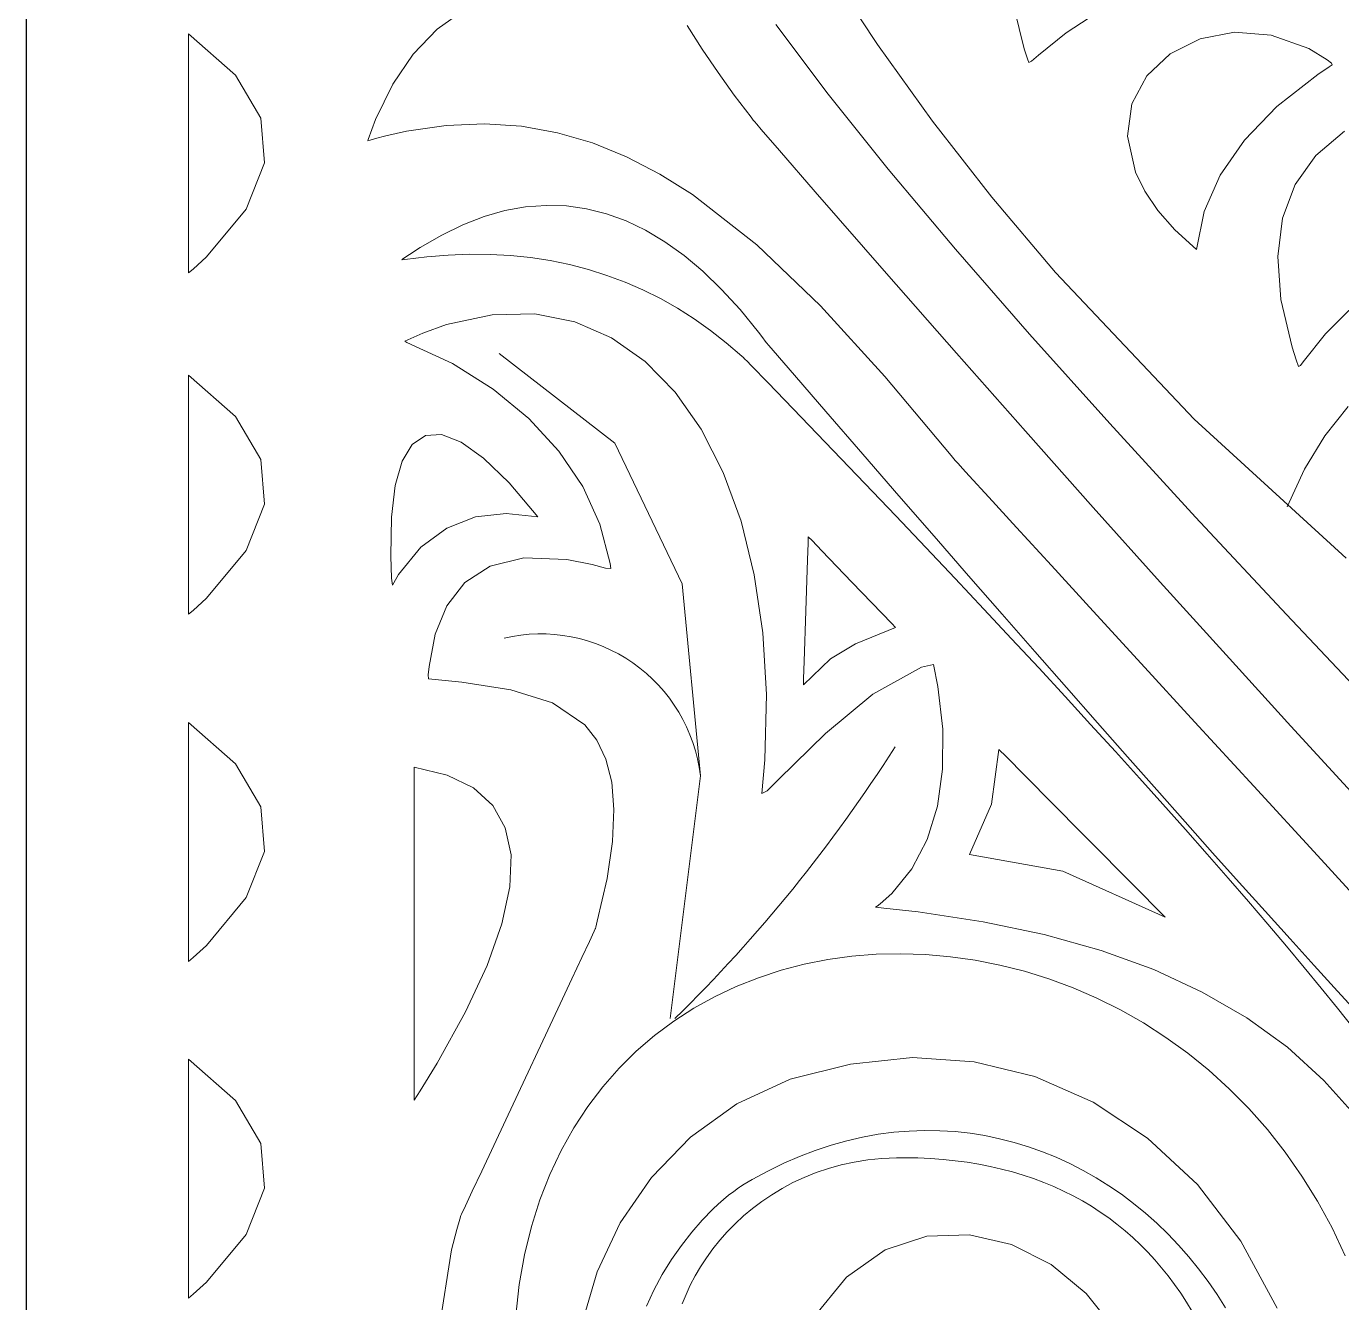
# Model space of a CAD drawing. Header units: inches. Extents: x 249 to 1192, y -18 to 440.
# Drawn here: x 695.6568 to 695.9983, y 264.9427 to 265.2741 of the extents above; entities that cross this region are included whole.
import ezdxf

# ---------------------------------------------------------------- set-up
doc = ezdxf.new("R2010")
doc.units = ezdxf.units.IN
doc.header["$MEASUREMENT"] = 0
doc.layers.add('KACA', color=141, linetype='Continuous', lineweight=30)
doc.layers.add('KUSEN', color=16, linetype='Continuous', lineweight=15)

# ---------------------------------------------------------------- blocks, each defined once
blk = doc.blocks.new('GORGA')
blk.add_lwpolyline([(366.59218, 151.19092), (367.59218, 151.19092), (367.59218, 149.19092), (366.59218, 149.19092)], close=True)
blk.add_lwpolyline([(366.59218, 151.19092), (367.59218, 151.19092), (367.59218, 149.19092), (366.59218, 149.19092)], close=True)
at = {"lineweight": 9}
for points in [[(367.33568, 150.585), (367.3331, 150.57442), (367.3321, 150.57162), (367.33183, 150.57091), (367.33113, 150.57121), (367.32932, 150.57279), (367.32215, 150.57861), (367.30823, 150.58779)], [(367.24991, 150.55302), (367.25733, 150.54671), (367.26269, 150.53918), (367.26598, 150.53044), (367.26722, 150.52048), (367.26639, 150.50932), (367.2635, 150.49694), (367.26246, 150.49365), (367.26188, 150.49198), (367.26134, 150.49223), (367.26062, 150.49319), (367.25479, 150.50045), (367.24254, 150.51262)], [(367.47839, 150.5846), (367.48548, 150.57954), (367.49169, 150.57309), (367.49702, 150.56526), (367.50147, 150.55605), (367.50337, 150.55092), (367.50348, 150.55059), (367.50285, 150.55075), (367.50149, 150.55113), (367.49879, 150.55184), (367.49347, 150.55303), (367.48314, 150.55456), (367.47318, 150.55497), (367.46356, 150.55432), (367.45424, 150.55264), (367.44519, 150.54999), (367.43635, 150.5464), (367.42771, 150.54192), (367.41921, 150.53659), (367.40251, 150.52359), (367.38596, 150.50773), (367.36924, 150.48938), (367.35206, 150.46889), (367.35096, 150.46755), (367.35082, 150.46739), (367.35024, 150.46675), (367.34907, 150.46548), (367.34734, 150.46358), (367.34223, 150.45801), (367.33507, 150.4502), (367.32599, 150.4403), (367.31515, 150.42848), (367.30268, 150.41487), (367.28873, 150.39965), (367.27343, 150.38297), (367.25695, 150.36499), (367.23941, 150.34586)], [(367.33568, 150.585), (367.3331, 150.57442), (367.3321, 150.57162), (367.33183, 150.57091), (367.33113, 150.57121), (367.32932, 150.57279), (367.32215, 150.57861), (367.30823, 150.58779)], [(367.24991, 150.55302), (367.25733, 150.54671), (367.26269, 150.53918), (367.26598, 150.53044), (367.26722, 150.52048), (367.26639, 150.50932), (367.2635, 150.49694), (367.26246, 150.49365), (367.26188, 150.49198), (367.26134, 150.49223), (367.26062, 150.49319), (367.25479, 150.50045), (367.24254, 150.51262)], [(367.47839, 150.5846), (367.48548, 150.57954), (367.49169, 150.57309), (367.49702, 150.56526), (367.50147, 150.55605), (367.50337, 150.55092), (367.50348, 150.55059), (367.50285, 150.55075), (367.50149, 150.55113), (367.49879, 150.55184), (367.49347, 150.55303), (367.48314, 150.55456), (367.47318, 150.55497), (367.46356, 150.55432), (367.45424, 150.55264), (367.44519, 150.54999), (367.43635, 150.5464), (367.42771, 150.54192), (367.41921, 150.53659), (367.40251, 150.52359), (367.38596, 150.50773), (367.36924, 150.48938), (367.35206, 150.46889), (367.35096, 150.46755), (367.35082, 150.46739), (367.35024, 150.46675), (367.34907, 150.46548), (367.34734, 150.46358), (367.34223, 150.45801), (367.33507, 150.4502), (367.32599, 150.4403), (367.31515, 150.42848), (367.30268, 150.41487), (367.28873, 150.39965), (367.27343, 150.38297), (367.25695, 150.36499), (367.23941, 150.34586)], [(367.24673, 150.29707), (367.25523, 150.30663), (367.26474, 150.31522), (367.27526, 150.32285), (367.28682, 150.32956), (367.29943, 150.33538), (367.3131, 150.34034), (367.32784, 150.34447), (367.34369, 150.34779), (367.36063, 150.35034), (367.36953, 150.35134), (367.37168, 150.35156), (367.37127, 150.35186), (367.37046, 150.35248), (367.36741, 150.35517), (367.36222, 150.36155), (367.35829, 150.36914), (367.35562, 150.3778), (367.35424, 150.38741), (367.35419, 150.39782), (367.35547, 150.40889), (367.35663, 150.41463), (367.35976, 150.41387), (367.37239, 150.40691), (367.38469, 150.39669), (367.39681, 150.38485), (367.39983, 150.38183), (367.40116, 150.38106), (367.40042, 150.38982), (367.4, 150.40677), (367.40092, 150.42285), (367.40314, 150.43791), (367.40659, 150.45183), (367.41121, 150.46447), (367.41694, 150.47568), (367.42372, 150.48533), (367.43149, 150.49329), (367.44019, 150.49941), (367.44976, 150.50357), (367.46013, 150.50561), (367.47125, 150.50541), (367.48306, 150.50283), (367.4892, 150.5006), (367.49233, 150.49925), (367.49391, 150.49851), (367.49336, 150.49816), (367.48155, 150.49271), (367.47095, 150.48611), (367.46168, 150.47849), (367.45389, 150.47001), (367.44769, 150.4608), (367.44322, 150.45102), (367.4406, 150.44081), (367.44041, 150.43951), (367.44176, 150.43961), (367.44529, 150.44055), (367.45183, 150.44184), (367.46297, 150.44227), (367.47172, 150.44015), (367.47831, 150.43588), (367.48299, 150.42985), (367.48601, 150.42245), (367.48761, 150.41408), (367.48781, 150.41188), (367.48776, 150.41083), (367.48598, 150.41067), (367.47908, 150.40998), (367.46639, 150.40804), (367.45558, 150.40465), (367.44718, 150.39892), (367.44404, 150.39491), (367.44168, 150.38999), (367.44017, 150.38405), (367.43958, 150.37698), (367.43996, 150.36868), (367.44139, 150.35903), (367.44391, 150.34792), (367.44431, 150.34643), (367.44441, 150.34605), (367.44446, 150.34594), (367.44475, 150.34533), (367.44597, 150.34272), (367.44794, 150.33851), (367.45053, 150.333), (367.45358, 150.32649), (367.46769, 150.29638), (367.47394, 150.28305), (367.47637, 150.27786), (367.47815, 150.27406), (367.47915, 150.27193), (367.47931, 150.27158), (367.47962, 150.27056), (367.48038, 150.2679), (367.48173, 150.26263), (367.48497, 150.24224)], [(367.3094, 150.24174), (367.31696, 150.25128), (367.32609, 150.25879), (367.33633, 150.26398), (367.34724, 150.26654), (367.35833, 150.26619), (367.36915, 150.26262), (367.37924, 150.25553), (367.38813, 150.24464)], [(367.44785, 150.24371), (367.44397, 150.2569), (367.43795, 150.26962), (367.42985, 150.28144), (367.41975, 150.29189), (367.40771, 150.30056), (367.39381, 150.30698), (367.37815, 150.31079), (367.3621, 150.31253), (367.34604, 150.31145), (367.3303, 150.30759), (367.31519, 150.30098), (367.30102, 150.29164), (367.28811, 150.27959), (367.27678, 150.26487), (367.26735, 150.2475)], [(367.24018, 150.40133), (367.26495, 150.42758), (367.28855, 150.45288), (367.31083, 150.47716), (367.33166, 150.50036), (367.35089, 150.52238), (367.36838, 150.54317), (367.38399, 150.56265), (367.39759, 150.58075)], [(367.38422, 150.59535), (367.37118, 150.57552), (367.3569, 150.55568), (367.34145, 150.53593), (367.32491, 150.51639), (367.28889, 150.47829), (367.24949, 150.4422)], [(367.24896, 150.4816), (367.25498, 150.47396), (367.26026, 150.46527), (367.26475, 150.45556)], [(367.24673, 150.29707), (367.25523, 150.30663), (367.26474, 150.31522), (367.27526, 150.32285), (367.28682, 150.32956), (367.29943, 150.33538), (367.3131, 150.34034), (367.32784, 150.34447), (367.34369, 150.34779), (367.36063, 150.35034), (367.36953, 150.35134), (367.37168, 150.35156), (367.37127, 150.35186), (367.37046, 150.35248), (367.36741, 150.35517), (367.36222, 150.36155), (367.35829, 150.36914), (367.35562, 150.3778), (367.35424, 150.38741), (367.35419, 150.39782), (367.35547, 150.40889), (367.35663, 150.41463), (367.35976, 150.41387), (367.37239, 150.40691), (367.38469, 150.39669), (367.39681, 150.38485), (367.39983, 150.38183), (367.40116, 150.38106), (367.40042, 150.38982), (367.4, 150.40677), (367.40092, 150.42285), (367.40314, 150.43791), (367.40659, 150.45183), (367.41121, 150.46447), (367.41694, 150.47568), (367.42372, 150.48533), (367.43149, 150.49329), (367.44019, 150.49941), (367.44976, 150.50357), (367.46013, 150.50561), (367.47125, 150.50541), (367.48306, 150.50283), (367.4892, 150.5006), (367.49233, 150.49925), (367.49391, 150.49851), (367.49336, 150.49816), (367.48155, 150.49271), (367.47095, 150.48611), (367.46168, 150.47849), (367.45389, 150.47001), (367.44769, 150.4608), (367.44322, 150.45102), (367.4406, 150.44081), (367.44041, 150.43951), (367.44176, 150.43961), (367.44529, 150.44055), (367.45183, 150.44184), (367.46297, 150.44227), (367.47172, 150.44015), (367.47831, 150.43588), (367.48299, 150.42985), (367.48601, 150.42245), (367.48761, 150.41408), (367.48781, 150.41188), (367.48776, 150.41083), (367.48598, 150.41067), (367.47908, 150.40998), (367.46639, 150.40804), (367.45558, 150.40465), (367.44718, 150.39892), (367.44404, 150.39491), (367.44168, 150.38999), (367.44017, 150.38405), (367.43958, 150.37698), (367.43996, 150.36868), (367.44139, 150.35903), (367.44391, 150.34792), (367.44431, 150.34643), (367.44441, 150.34605), (367.44446, 150.34594), (367.44475, 150.34533), (367.44597, 150.34272), (367.44794, 150.33851), (367.45053, 150.333), (367.45358, 150.32649), (367.46769, 150.29638), (367.47394, 150.28305), (367.47637, 150.27786), (367.47815, 150.27406), (367.47915, 150.27193), (367.47931, 150.27158), (367.47962, 150.27056), (367.48038, 150.2679), (367.48173, 150.26263), (367.48497, 150.24224)], [(367.3094, 150.24174), (367.31696, 150.25128), (367.32609, 150.25879), (367.33633, 150.26398), (367.34724, 150.26654), (367.35833, 150.26619), (367.36915, 150.26262), (367.37924, 150.25553), (367.38813, 150.24464)], [(367.44785, 150.24371), (367.44397, 150.2569), (367.43795, 150.26962), (367.42985, 150.28144), (367.41975, 150.29189), (367.40771, 150.30056), (367.39381, 150.30698), (367.37815, 150.31079), (367.3621, 150.31253), (367.34604, 150.31145), (367.3303, 150.30759), (367.31519, 150.30098), (367.30102, 150.29164), (367.28811, 150.27959), (367.27678, 150.26487), (367.26735, 150.2475)], [(367.24018, 150.40133), (367.26495, 150.42758), (367.28855, 150.45288), (367.31083, 150.47716), (367.33166, 150.50036), (367.35089, 150.52238), (367.36838, 150.54317), (367.38399, 150.56265), (367.39759, 150.58075)], [(367.38422, 150.59535), (367.37118, 150.57552), (367.3569, 150.55568), (367.34145, 150.53593), (367.32491, 150.51639), (367.28889, 150.47829), (367.24949, 150.4422)], [(367.24896, 150.4816), (367.25498, 150.47396), (367.26026, 150.46527), (367.26475, 150.45556)], [(367.46509, 150.24562), (367.46416, 150.25366), (367.46279, 150.26133), (367.461, 150.26865), (367.45881, 150.2756), (367.45623, 150.28219), (367.4533, 150.28843), (367.45001, 150.2943), (367.4464, 150.29981), (367.44248, 150.30496), (367.43827, 150.30976), (367.43378, 150.31419), (367.42903, 150.31827), (367.42405, 150.32198), (367.41885, 150.32534), (367.41345, 150.32834), (367.40786, 150.33099), (367.4021, 150.33327), (367.3962, 150.3352), (367.39017, 150.33678), (367.38402, 150.33799), (367.37778, 150.33885), (367.37147, 150.33936), (367.36509, 150.33951), (367.35868, 150.3393), (367.35224, 150.33874), (367.3458, 150.33783), (367.33938, 150.33656), (367.33298, 150.33494), (367.32664, 150.33296), (367.32036, 150.33064), (367.31417, 150.32795), (367.30808, 150.32492), (367.30212, 150.32153), (367.29629, 150.31779), (367.29062, 150.3137), (367.28513, 150.30926), (367.27984, 150.30447), (367.27475, 150.29932), (367.26989, 150.29383), (367.26529, 150.28798), (367.26094, 150.28179), (367.25689, 150.27525), (367.25313, 150.26835), (367.24969, 150.26111)], [(367.24722, 150.38051), (367.2638, 150.3986), (367.28065, 150.41709), (367.29776, 150.43601), (367.31513, 150.45535), (367.33277, 150.47513), (367.35068, 150.49538), (367.36886, 150.51609), (367.38731, 150.53729), (367.39664, 150.54807), (367.40133, 150.55351), (367.40251, 150.55488), (367.4031, 150.55556), (367.40336, 150.55586), (367.40343, 150.55595), (367.40398, 150.55666), (367.40835, 150.56238), (367.41257, 150.56827), (367.41665, 150.57432), (367.42059, 150.58052)], [(367.46509, 150.24562), (367.46416, 150.25366), (367.46279, 150.26133), (367.461, 150.26865), (367.45881, 150.2756), (367.45623, 150.28219), (367.4533, 150.28843), (367.45001, 150.2943), (367.4464, 150.29981), (367.44248, 150.30496), (367.43827, 150.30976), (367.43378, 150.31419), (367.42903, 150.31827), (367.42405, 150.32198), (367.41885, 150.32534), (367.41345, 150.32834), (367.40786, 150.33099), (367.4021, 150.33327), (367.3962, 150.3352), (367.39017, 150.33678), (367.38402, 150.33799), (367.37778, 150.33885), (367.37147, 150.33936), (367.36509, 150.33951), (367.35868, 150.3393), (367.35224, 150.33874), (367.3458, 150.33783), (367.33938, 150.33656), (367.33298, 150.33494), (367.32664, 150.33296), (367.32036, 150.33064), (367.31417, 150.32795), (367.30808, 150.32492), (367.30212, 150.32153), (367.29629, 150.31779), (367.29062, 150.3137), (367.28513, 150.30926), (367.27984, 150.30447), (367.27475, 150.29932), (367.26989, 150.29383), (367.26529, 150.28798), (367.26094, 150.28179), (367.25689, 150.27525), (367.25313, 150.26835), (367.24969, 150.26111)], [(367.24722, 150.38051), (367.2638, 150.3986), (367.28065, 150.41709), (367.29776, 150.43601), (367.31513, 150.45535), (367.33277, 150.47513), (367.35068, 150.49538), (367.36886, 150.51609), (367.38731, 150.53729), (367.39664, 150.54807), (367.40133, 150.55351), (367.40251, 150.55488), (367.4031, 150.55556), (367.40336, 150.55586), (367.40343, 150.55595), (367.40398, 150.55666), (367.40835, 150.56238), (367.41257, 150.56827), (367.41665, 150.57432), (367.42059, 150.58052)], [(367.2477, 150.32034), (367.25171, 150.32536), (367.25592, 150.33055), (367.26035, 150.33593), (367.26498, 150.34147), (367.26981, 150.34718), (367.27485, 150.35307), (367.2801, 150.35913), (367.28555, 150.36536), (367.2912, 150.37176), (367.29705, 150.37833), (367.30311, 150.38507), (367.30936, 150.39197), (367.31581, 150.39904), (367.32246, 150.40628), (367.3293, 150.41369), (367.33634, 150.42126), (367.34358, 150.42899), (367.35101, 150.43689), (367.35863, 150.44495), (367.36644, 150.45318), (367.37444, 150.46156), (367.38263, 150.47011), (367.39102, 150.47882), (367.39958, 150.48768), (367.40394, 150.49218), (367.40503, 150.49331), (367.40558, 150.49387), (367.40583, 150.49412), (367.40589, 150.49418), (367.40639, 150.49463), (367.41042, 150.49812), (367.41456, 150.50135), (367.41879, 150.50434), (367.42312, 150.50709), (367.42754, 150.50959), (367.43207, 150.51185), (367.43669, 150.51385), (367.4414, 150.51562), (367.44622, 150.51714), (367.45113, 150.51841), (367.45613, 150.51944), (367.46124, 150.52022), (367.46644, 150.52075), (367.47174, 150.52104), (367.47713, 150.52109), (367.48262, 150.52089), (367.48821, 150.52044), (367.4939, 150.51975), (367.49462, 150.51965), (367.49464, 150.51969), (367.49447, 150.51981), (367.49411, 150.52006), (367.4927, 150.52103), (367.4899, 150.52286), (367.48432, 150.5261), (367.47879, 150.52877), (367.47332, 150.53088), (367.46789, 150.53242), (367.46252, 150.53339), (367.4572, 150.5338), (367.45193, 150.53364), (367.44671, 150.53291), (367.44155, 150.53162), (367.43643, 150.52976), (367.43137, 150.52734), (367.42636, 150.52435), (367.4214, 150.52079), (367.41649, 150.51667), (367.41164, 150.51198), (367.40683, 150.50672), (367.40208, 150.5009), (367.4009, 150.49936), (367.40031, 150.49857), (367.39997, 150.49813), (367.39934, 150.4974), (367.39435, 150.49162), (367.38454, 150.48027), (367.37495, 150.4692), (367.36559, 150.45841), (367.35644, 150.44789), (367.34752, 150.43765), (367.33882, 150.42769), (367.33034, 150.41801), (367.32209, 150.4086), (367.31406, 150.39947), (367.30624, 150.39062), (367.29865, 150.38204), (367.29129, 150.37375), (367.28414, 150.36573), (367.27722, 150.35799), (367.27052, 150.35052), (367.26404, 150.34334), (367.25778, 150.33643), (367.25175, 150.32979), (367.24593, 150.32344)], [(367.2477, 150.32034), (367.25171, 150.32536), (367.25592, 150.33055), (367.26035, 150.33593), (367.26498, 150.34147), (367.26981, 150.34718), (367.27485, 150.35307), (367.2801, 150.35913), (367.28555, 150.36536), (367.2912, 150.37176), (367.29705, 150.37833), (367.30311, 150.38507), (367.30936, 150.39197), (367.31581, 150.39904), (367.32246, 150.40628), (367.3293, 150.41369), (367.33634, 150.42126), (367.34358, 150.42899), (367.35101, 150.43689), (367.35863, 150.44495), (367.36644, 150.45318), (367.37444, 150.46156), (367.38263, 150.47011), (367.39102, 150.47882), (367.39958, 150.48768), (367.40394, 150.49218), (367.40503, 150.49331), (367.40558, 150.49387), (367.40583, 150.49412), (367.40589, 150.49418), (367.40639, 150.49463), (367.41042, 150.49812), (367.41456, 150.50135), (367.41879, 150.50434), (367.42312, 150.50709), (367.42754, 150.50959), (367.43207, 150.51185), (367.43669, 150.51385), (367.4414, 150.51562), (367.44622, 150.51714), (367.45113, 150.51841), (367.45613, 150.51944), (367.46124, 150.52022), (367.46644, 150.52075), (367.47174, 150.52104), (367.47713, 150.52109), (367.48262, 150.52089), (367.48821, 150.52044), (367.4939, 150.51975), (367.49462, 150.51965), (367.49464, 150.51969), (367.49447, 150.51981), (367.49411, 150.52006), (367.4927, 150.52103), (367.4899, 150.52286), (367.48432, 150.5261), (367.47879, 150.52877), (367.47332, 150.53088), (367.46789, 150.53242), (367.46252, 150.53339), (367.4572, 150.5338), (367.45193, 150.53364), (367.44671, 150.53291), (367.44155, 150.53162), (367.43643, 150.52976), (367.43137, 150.52734), (367.42636, 150.52435), (367.4214, 150.52079), (367.41649, 150.51667), (367.41164, 150.51198), (367.40683, 150.50672), (367.40208, 150.5009), (367.4009, 150.49936), (367.40031, 150.49857), (367.39997, 150.49813), (367.39934, 150.4974), (367.39435, 150.49162), (367.38454, 150.48027), (367.37495, 150.4692), (367.36559, 150.45841), (367.35644, 150.44789), (367.34752, 150.43765), (367.33882, 150.42769), (367.33034, 150.41801), (367.32209, 150.4086), (367.31406, 150.39947), (367.30624, 150.39062), (367.29865, 150.38204), (367.29129, 150.37375), (367.28414, 150.36573), (367.27722, 150.35799), (367.27052, 150.35052), (367.26404, 150.34334), (367.25778, 150.33643), (367.25175, 150.32979), (367.24593, 150.32344)], [(367.46941, 150.49537), (367.43934, 150.47208), (367.42192, 150.43553), (367.41715, 150.38572), (367.42502, 150.32266)], [(367.46941, 150.49537), (367.43934, 150.47208), (367.42192, 150.43553), (367.41715, 150.38572), (367.42502, 150.32266)], [(367.28945, 150.24659), (367.29091, 150.24901), (367.29243, 150.25135), (367.29402, 150.25363), (367.29567, 150.25584), (367.29738, 150.25798), (367.29916, 150.26004), (367.30099, 150.26204), (367.3029, 150.26396), (367.30486, 150.26581), (367.30689, 150.26758), (367.30898, 150.26928), (367.31113, 150.2709), (367.31335, 150.27245), (367.31563, 150.27393), (367.31797, 150.27532), (367.32038, 150.27664), (367.32285, 150.27788), (367.32538, 150.27903), (367.32797, 150.28011), (367.33063, 150.28111), (367.33335, 150.28203), (367.33614, 150.28286), (367.33898, 150.28361), (367.34189, 150.28428), (367.34486, 150.28486), (367.3479, 150.28536), (367.35099, 150.28577), (367.35415, 150.2861), (367.35738, 150.28634), (367.36066, 150.28649), (367.36401, 150.28655), (367.36443, 150.28655), (367.36478, 150.28655), (367.36527, 150.28655), (367.36623, 150.28653), (367.37, 150.28635), (367.37365, 150.28597), (367.37719, 150.2854), (367.38061, 150.28466), (367.38391, 150.28374), (367.3871, 150.28267), (367.39016, 150.28145), (367.39311, 150.28008), (367.39593, 150.27858), (367.39862, 150.27695), (367.40119, 150.27521), (367.40364, 150.27337), (367.40596, 150.27143), (367.40814, 150.26939), (367.4102, 150.26728), (367.41213, 150.2651), (367.41392, 150.26286), (367.41559, 150.26057), (367.41711, 150.25823), (367.4185, 150.25586), (367.41976, 150.25346), (367.42087, 150.25105), (367.42185, 150.24863)], [(367.43116, 150.24801), (367.42922, 150.25219), (367.42703, 150.25623), (367.42463, 150.2601), (367.42207, 150.26376), (367.4194, 150.26718), (367.41666, 150.27033), (367.4139, 150.27318), (367.41252, 150.27447), (367.41116, 150.27568), (367.40982, 150.2768), (367.4085, 150.27781), (367.40722, 150.27873), (367.40706, 150.27884), (367.40698, 150.27889), (367.40676, 150.27903), (367.40574, 150.27965), (367.4037, 150.28085), (367.39962, 150.28309), (367.39552, 150.2851), (367.39142, 150.28689), (367.38732, 150.28846), (367.38323, 150.28981), (367.37914, 150.29096), (367.37506, 150.29189), (367.37099, 150.29262), (367.36694, 150.29315), (367.36292, 150.29348), (367.35892, 150.29361), (367.35495, 150.29356), (367.35101, 150.29331), (367.34711, 150.29289), (367.34326, 150.29228), (367.33945, 150.29149), (367.33568, 150.29053), (367.33197, 150.28941), (367.32832, 150.28811), (367.32473, 150.28665), (367.3212, 150.28504), (367.31775, 150.28326), (367.31436, 150.28134), (367.31105, 150.27926), (367.30782, 150.27704), (367.30467, 150.27468), (367.30161, 150.27217), (367.29865, 150.26954), (367.29578, 150.26677), (367.293, 150.26387), (367.29033, 150.26085), (367.28777, 150.25771), (367.28532, 150.25445), (367.28299, 150.25107), (367.28077, 150.24758)], [(367.28945, 150.24659), (367.29091, 150.24901), (367.29243, 150.25135), (367.29402, 150.25363), (367.29567, 150.25584), (367.29738, 150.25798), (367.29916, 150.26004), (367.30099, 150.26204), (367.3029, 150.26396), (367.30486, 150.26581), (367.30689, 150.26758), (367.30898, 150.26928), (367.31113, 150.2709), (367.31335, 150.27245), (367.31563, 150.27393), (367.31797, 150.27532), (367.32038, 150.27664), (367.32285, 150.27788), (367.32538, 150.27903), (367.32797, 150.28011), (367.33063, 150.28111), (367.33335, 150.28203), (367.33614, 150.28286), (367.33898, 150.28361), (367.34189, 150.28428), (367.34486, 150.28486), (367.3479, 150.28536), (367.35099, 150.28577), (367.35415, 150.2861), (367.35738, 150.28634), (367.36066, 150.28649), (367.36401, 150.28655), (367.36443, 150.28655), (367.36478, 150.28655), (367.36527, 150.28655), (367.36623, 150.28653), (367.37, 150.28635), (367.37365, 150.28597), (367.37719, 150.2854), (367.38061, 150.28466), (367.38391, 150.28374), (367.3871, 150.28267), (367.39016, 150.28145), (367.39311, 150.28008), (367.39593, 150.27858), (367.39862, 150.27695), (367.40119, 150.27521), (367.40364, 150.27337), (367.40596, 150.27143), (367.40814, 150.26939), (367.4102, 150.26728), (367.41213, 150.2651), (367.41392, 150.26286), (367.41559, 150.26057), (367.41711, 150.25823), (367.4185, 150.25586), (367.41976, 150.25346), (367.42087, 150.25105), (367.42185, 150.24863)], [(367.43116, 150.24801), (367.42922, 150.25219), (367.42703, 150.25623), (367.42463, 150.2601), (367.42207, 150.26376), (367.4194, 150.26718), (367.41666, 150.27033), (367.4139, 150.27318), (367.41252, 150.27447), (367.41116, 150.27568), (367.40982, 150.2768), (367.4085, 150.27781), (367.40722, 150.27873), (367.40706, 150.27884), (367.40698, 150.27889), (367.40676, 150.27903), (367.40574, 150.27965), (367.4037, 150.28085), (367.39962, 150.28309), (367.39552, 150.2851), (367.39142, 150.28689), (367.38732, 150.28846), (367.38323, 150.28981), (367.37914, 150.29096), (367.37506, 150.29189), (367.37099, 150.29262), (367.36694, 150.29315), (367.36292, 150.29348), (367.35892, 150.29361), (367.35495, 150.29356), (367.35101, 150.29331), (367.34711, 150.29289), (367.34326, 150.29228), (367.33945, 150.29149), (367.33568, 150.29053), (367.33197, 150.28941), (367.32832, 150.28811), (367.32473, 150.28665), (367.3212, 150.28504), (367.31775, 150.28326), (367.31436, 150.28134), (367.31105, 150.27926), (367.30782, 150.27704), (367.30467, 150.27468), (367.30161, 150.27217), (367.29865, 150.26954), (367.29578, 150.26677), (367.293, 150.26387), (367.29033, 150.26085), (367.28777, 150.25771), (367.28532, 150.25445), (367.28299, 150.25107), (367.28077, 150.24758)]]:
    blk.add_lwpolyline(points, dxfattribs=at)
for points in [[(367.28835, 150.52232), (367.29393, 150.52742), (367.29838, 150.53249), (367.30177, 150.5375), (367.30417, 150.54241), (367.30623, 150.55174), (367.30508, 150.56019), (367.30121, 150.56743), (367.29516, 150.57314), (367.28741, 150.57702), (367.27849, 150.57875), (367.26891, 150.578), (367.25918, 150.57448), (367.25441, 150.57157), (367.25324, 150.57072), (367.25311, 150.57026), (367.25388, 150.56976), (367.25686, 150.56774), (367.26743, 150.55944), (367.27587, 150.55074), (367.28217, 150.54166), (367.28633, 150.53219), (367.28835, 150.52232)], [(367.28835, 150.52232), (367.29393, 150.52742), (367.29838, 150.53249), (367.30177, 150.5375), (367.30417, 150.54241), (367.30623, 150.55174), (367.30508, 150.56019), (367.30121, 150.56743), (367.29516, 150.57314), (367.28741, 150.57702), (367.27849, 150.57875), (367.26891, 150.578), (367.25918, 150.57448), (367.25441, 150.57157), (367.25324, 150.57072), (367.25311, 150.57026), (367.25388, 150.56976), (367.25686, 150.56774), (367.26743, 150.55944), (367.27587, 150.55074), (367.28217, 150.54166), (367.28633, 150.53219), (367.28835, 150.52232)], [(367.55009, 150.57832), (367.53787, 150.56756), (367.53129, 150.55639), (367.53036, 150.54481), (367.53505, 150.53282), (367.54539, 150.52042), (367.54885, 150.51726), (367.55009, 150.51624), (367.55009, 150.5169), (367.55009, 150.52591), (367.55009, 150.55867), (367.55009, 150.57259), (367.55009, 150.57832)], [(367.55009, 150.57832), (367.53787, 150.56756), (367.53129, 150.55639), (367.53036, 150.54481), (367.53505, 150.53282), (367.54539, 150.52042), (367.54885, 150.51726), (367.55009, 150.51624), (367.55009, 150.5169), (367.55009, 150.52591), (367.55009, 150.55867), (367.55009, 150.57259), (367.55009, 150.57832)], [(367.55009, 150.48971), (367.53787, 150.47895), (367.53129, 150.46778), (367.53036, 150.4562), (367.53505, 150.44421), (367.54539, 150.43181), (367.54885, 150.42865), (367.55009, 150.42763), (367.55009, 150.42829), (367.55009, 150.4373), (367.55009, 150.47006), (367.55009, 150.48398), (367.55009, 150.48971)], [(367.55009, 150.48971), (367.53787, 150.47895), (367.53129, 150.46778), (367.53036, 150.4562), (367.53505, 150.44421), (367.54539, 150.43181), (367.54885, 150.42865), (367.55009, 150.42763), (367.55009, 150.42829), (367.55009, 150.4373), (367.55009, 150.47006), (367.55009, 150.48398), (367.55009, 150.48971)], [(367.45932, 150.45296), (367.46679, 150.46175), (367.47345, 150.46818), (367.4793, 150.47234), (367.48434, 150.47427), (367.48856, 150.47404), (367.49198, 150.47172), (367.49458, 150.46737), (367.49637, 150.46104), (367.49736, 150.45281), (367.49753, 150.44274), (367.49731, 150.43703), (367.49709, 150.43522), (367.49678, 150.43578), (367.4955, 150.43793), (367.4897, 150.44507), (367.48297, 150.45001), (367.47552, 150.45289), (367.46757, 150.45382), (367.45932, 150.45296)], [(367.45932, 150.45296), (367.46679, 150.46175), (367.47345, 150.46818), (367.4793, 150.47234), (367.48434, 150.47427), (367.48856, 150.47404), (367.49198, 150.47172), (367.49458, 150.46737), (367.49637, 150.46104), (367.49736, 150.45281), (367.49753, 150.44274), (367.49731, 150.43703), (367.49709, 150.43522), (367.49678, 150.43578), (367.4955, 150.43793), (367.4897, 150.44507), (367.48297, 150.45001), (367.47552, 150.45289), (367.46757, 150.45382), (367.45932, 150.45296)], [(367.3665, 150.42424), (367.37687, 150.41998), (367.38332, 150.41609), (367.39039, 150.40933), (367.39034, 150.41098), (367.39019, 150.41534), (367.38975, 150.42856), (367.38932, 150.44177), (367.38917, 150.44613), (367.38912, 150.44778), (367.38814, 150.44677), (367.38558, 150.4441), (367.37781, 150.43601), (367.37004, 150.42792), (367.36747, 150.42525), (367.3665, 150.42424)], [(367.3665, 150.42424), (367.37687, 150.41998), (367.38332, 150.41609), (367.39039, 150.40933), (367.39034, 150.41098), (367.39019, 150.41534), (367.38975, 150.42856), (367.38932, 150.44177), (367.38917, 150.44613), (367.38912, 150.44778), (367.38814, 150.44677), (367.38558, 150.4441), (367.37781, 150.43601), (367.37004, 150.42792), (367.36747, 150.42525), (367.3665, 150.42424)], [(367.55009, 150.39957), (367.53787, 150.38881), (367.53129, 150.37764), (367.53036, 150.36606), (367.53505, 150.35407), (367.54539, 150.34167), (367.54885, 150.33851), (367.55009, 150.3375), (367.55009, 150.33815), (367.55009, 150.34716), (367.55009, 150.37992), (367.55009, 150.39384), (367.55009, 150.39957)], [(367.55009, 150.39957), (367.53787, 150.38881), (367.53129, 150.37764), (367.53036, 150.36606), (367.53505, 150.35407), (367.54539, 150.34167), (367.54885, 150.33851), (367.55009, 150.3375), (367.55009, 150.33815), (367.55009, 150.34716), (367.55009, 150.37992), (367.55009, 150.39384), (367.55009, 150.39957)], [(367.33962, 150.39255), (367.34159, 150.37834), (367.34724, 150.36528), (367.32307, 150.36091), (367.2965, 150.349), (367.29835, 150.35087), (367.30324, 150.3558), (367.31806, 150.37078), (367.33288, 150.38575), (367.33777, 150.39068), (367.33962, 150.39255)], [(367.33962, 150.39255), (367.34159, 150.37834), (367.34724, 150.36528), (367.32307, 150.36091), (367.2965, 150.349), (367.29835, 150.35087), (367.30324, 150.3558), (367.31806, 150.37078), (367.33288, 150.38575), (367.33777, 150.39068), (367.33962, 150.39255)], [(367.49143, 150.38793), (367.48286, 150.38588), (367.47607, 150.38258), (367.47105, 150.37802), (367.4678, 150.37222), (367.46632, 150.36516), (367.46662, 150.35685), (367.46869, 150.34728), (367.47253, 150.33646), (367.47814, 150.3244), (367.48552, 150.31107), (367.48988, 150.30394), (367.49143, 150.3015), (367.49143, 150.30156), (367.49143, 150.30247), (367.49143, 150.30717), (367.49143, 150.315), (367.49143, 150.33665), (367.49143, 150.36058), (367.49143, 150.37126), (367.49143, 150.37995), (367.49143, 150.38579), (367.49143, 150.38793)], [(367.49143, 150.38793), (367.48286, 150.38588), (367.47607, 150.38258), (367.47105, 150.37802), (367.4678, 150.37222), (367.46632, 150.36516), (367.46662, 150.35685), (367.46869, 150.34728), (367.47253, 150.33646), (367.47814, 150.3244), (367.48552, 150.31107), (367.48988, 150.30394), (367.49143, 150.3015), (367.49143, 150.30156), (367.49143, 150.30247), (367.49143, 150.30717), (367.49143, 150.315), (367.49143, 150.33665), (367.49143, 150.36058), (367.49143, 150.37126), (367.49143, 150.37995), (367.49143, 150.38579), (367.49143, 150.38793)], [(367.55009, 150.31215), (367.53787, 150.30138), (367.53129, 150.29021), (367.53036, 150.27863), (367.53505, 150.26664), (367.54539, 150.25425), (367.54885, 150.25108), (367.55009, 150.25007), (367.55009, 150.25072), (367.55009, 150.25973), (367.55009, 150.29249), (367.55009, 150.30641), (367.55009, 150.31215)], [(367.55009, 150.31215), (367.53787, 150.30138), (367.53129, 150.29021), (367.53036, 150.27863), (367.53505, 150.26664), (367.54539, 150.25425), (367.54885, 150.25108), (367.55009, 150.25007), (367.55009, 150.25072), (367.55009, 150.25973), (367.55009, 150.29249), (367.55009, 150.30641), (367.55009, 150.31215)]]:
    blk.add_lwpolyline(points, close=True, dxfattribs=at)
for points in [[(367.46814, 150.42144, 0.447647), (367.41715, 150.38572)], [(367.46814, 150.42144, 0.447647), (367.41715, 150.38572)], [(367.3666, 150.39319, 0.056597), (367.42374, 150.32266)], [(367.3666, 150.39319, 0.056597), (367.42374, 150.32266)]]:
    blk.add_lwpolyline(points, format="xyb", dxfattribs=at)
blk = doc.blocks.new('POTONGAN AA')
at = {"layer": 'KACA', "xscale": -1}
blk.add_blockref('GORGA', (1058.73011, -20.78759), dxfattribs=at)

msp = doc.modelspace()

# ---------------------------------------------------------------- block references
at = {"layer": 'KUSEN'}
msp.add_blockref('POTONGAN AA', (4.51886, 135.48142), dxfattribs=at)

doc.saveas('drawing.dxf')
